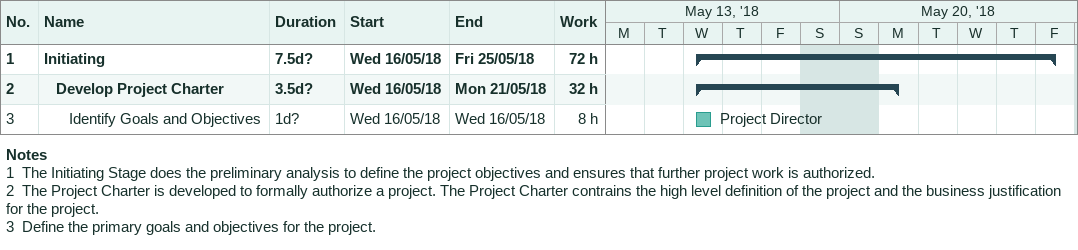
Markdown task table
| ID | Level | Task | Duration | Start | Finish | Resources | Work (h) |
|---|---|---|---|---|---|---|---|
| 1 | 1 | **Initiating** | 7.5d? | 2018-05-16 | 2018-05-25 |  | 72 |
| 2 | 2 | **Develop Project Charter** | 3.5d? | 2018-05-16 | 2018-05-21 |  | 32 |
| 3 | 3 | Identify Goals and Objectives | 1d? | 2018-05-16 | 2018-05-16 | Project Director | 8 |

Notes
- 1: The Initiating Stage does the preliminary analysis to define the project objectives and ensures that further project work is authorized.
- 2: The Project Charter is developed to formally authorize a project. The Project Charter contrains the high level definition of the project and the business justification for the project.
- 3: Define the primary goals and objectives for the project.
